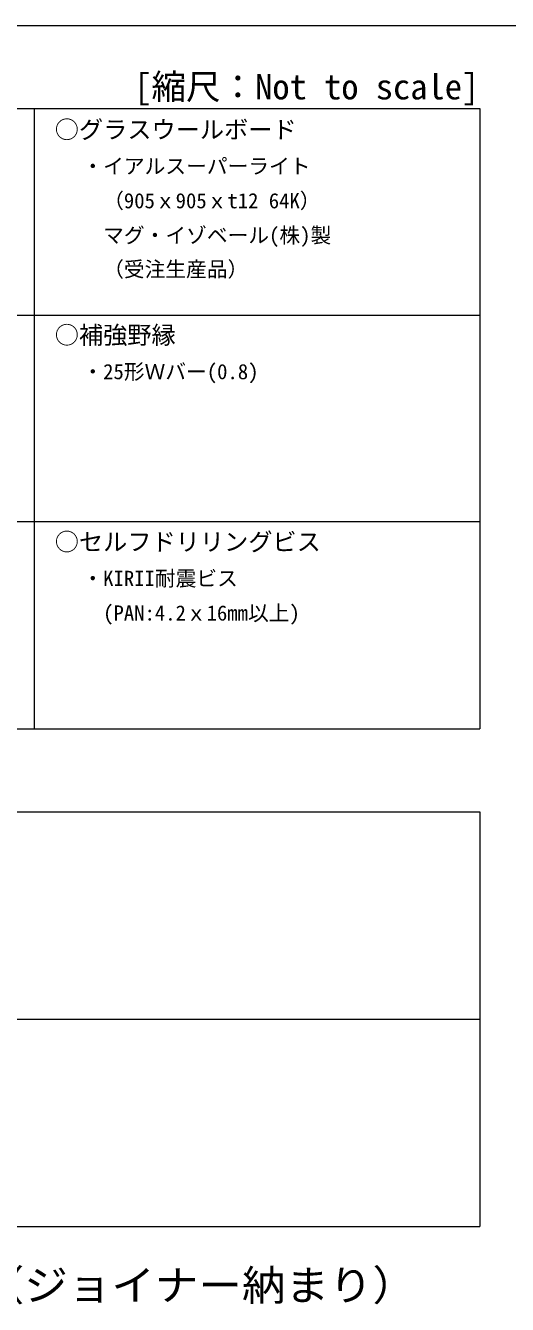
# Model space of a CAD drawing. Units: millimetres on the paper, enlarged 10 times. Extents: x -1950 to 1950, y -1347 to 1325.
# Drawn here: x -349 to 0, y 400 to 1325 of the extents above; entities that cross this region are included whole.
import ezdxf
from ezdxf.enums import TextEntityAlignment as Align

# ---------------------------------------------------------------- set-up
doc = ezdxf.new("R2010")
doc.units = ezdxf.units.MM
doc.header["$LTSCALE"] = 10
doc.layers.add('0-6_文字', color=7, linetype='Continuous', lineweight=18)
doc.layers.add('F-3_野縁', color=3, linetype='Continuous', lineweight=18)
doc.layers.add('F-6_文字', color=7, linetype='Continuous')
doc.styles.add('ＭＳ ゴシック', font='')
doc.styles.get('ＭＳ ゴシック').set_extended_font_data('MS Gothic')

msp = doc.modelspace()

# ---------------------------------------------------------------- linework, layer by layer
at = {"layer": 'F-3_野縁'}
for p, q in [((-1950, 1325), (1950, 1325)), ((-1910, 1265), (-20, 1265)), ((-20, 1265), (-20, 816.37)), ((-1910, 1115.46), (-20, 1115.46)), ((-1910, 966.37), (-20, 966.37)), ((-1910, 816.37), (-20, 816.37)), ((-965, 756.37), (-20, 756.37)), ((-20, 756.37), (-20, 456.37)), ((-965, 606.37), (-20, 606.37)), ((-965, 456.37), (-20, 456.37))]:
    msp.add_line(p, q, dxfattribs=at)
at = {"layer": 'F-3_野縁', "color": 4, "lineweight": 9}
msp.add_line((-342.5, 1265), (-342.5, 816.37), dxfattribs=at)

# ---------------------------------------------------------------- texts
at = {"layer": '0-6_文字', "style": 'ＭＳ ゴシック'}
for s, height, p in [('○グラスウールボード', 12.83, (-327.5, 1239.54)), ('・イアルスーパーライト', 11, (-307.5, 1214.54)), ('\u3000（905ｘ905ｘt12 64K）', 11, (-307.5, 1189.54)), ('\u3000マグ・イゾベール(株)製', 11, (-307.5, 1164.54)), ('\u3000（受注生産品）', 11, (-307.5, 1140)), ('○補強野縁', 12.83, (-327.5, 1090.92)), ('・25形Ｗバー(0.8)', 11, (-307.5, 1065.92)), ('○セルフドリリングビス', 12.83, (-327.5, 941.37)), ('・KIRII耐震ビス', 11, (-307.5, 916.37)), ('\u3000(PAN:4.2ｘ16mm以上)', 11, (-307.5, 891.37))]:
    msp.add_text(s, height=height, dxfattribs=at).set_placement(p, align=Align.BOTTOM_LEFT)
at = {"layer": 'F-3_野縁', "color": 7, "style": 'ＭＳ ゴシック', "width": 1.05}
msp.add_text('□断面詳細図（ジョイナー納まり）', height=21.99, dxfattribs=at).set_placement((-570, 396.37), align=Align.BOTTOM_LEFT)
msp.add_text('□断面詳細図（ジョイナー納まり）', height=21.99, dxfattribs=at).set_placement((-570, 396.37), align=Align.BOTTOM_LEFT)
at = {"layer": 'F-6_文字', "style": 'ＭＳ ゴシック'}
msp.add_text('[縮尺：Not to scale]', height=18.33, dxfattribs=at).set_placement((-270, 1266.12), align=Align.BOTTOM_LEFT)

doc.saveas('drawing.dxf')
